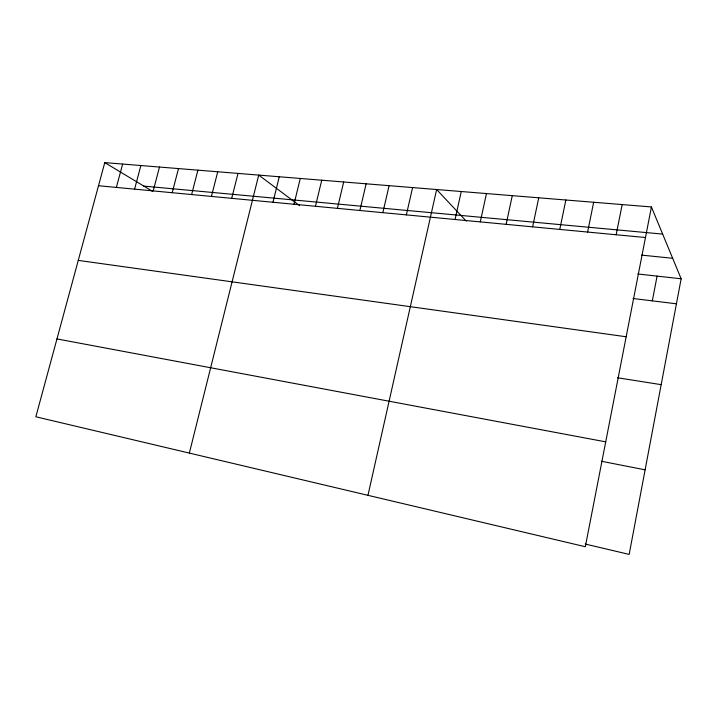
<?xml version="1.0" encoding="UTF-8"?>
<svg xmlns="http://www.w3.org/2000/svg" width="717" height="717" viewBox="0 0 717 717"><rect width="100%" height="100%" fill="white"/><g stroke="black" fill="none" stroke-linecap="round" stroke-linejoin="round"><path stroke-width="1.08" d="M651.421 206.944L585.314 546.73L35.85 416.783L104.781 162.607L651.421 206.944L681.15 278.788L629.168 554.393L585.233 544.051M652.327 300.862L657.077 276.117M616.172 234.764L622.168 204.569M587.617 232.057L593.658 202.257M559.78 229.422L565.856 199.998M532.623 226.85L538.736 197.802M506.139 224.34L512.279 195.66M480.291 221.894L486.458 193.563M455.062 219.501L461.246 191.52M367.964 495.322L436.635 189.521L466.283 221.132M406.36 214.885L412.589 187.576M382.851 212.662L389.098 185.667M359.88 210.484L366.136 183.803M337.42 208.36L343.685 181.984M315.462 206.281L321.736 180.2M293.988 204.246L300.271 178.461M272.989 202.257L279.272 176.758M189.36 453.081L258.72 175.091L299.607 205.645M231.716 198.349L238.008 173.415M211.443 196.422L217.735 171.766M191.609 194.549L197.901 170.162M172.197 192.712L178.488 168.585M153.196 190.91L159.488 167.043M134.59 189.145L140.873 165.537M116.36 187.415L122.643 164.059M143.839 186.106L662.66 234.1M98.507 185.73L645.47 237.533M641.67 255.118L672.671 258.29M637.789 273.975L681.15 278.788M633.021 298.505L676.436 303.802M78.261 260.388L626.165 336.766M617.588 377.769L661.182 384.662M56.966 338.926L605.722 441.851M601.348 461.237L645.112 469.841M104.781 162.607L152.443 191.278"/></g></svg>
